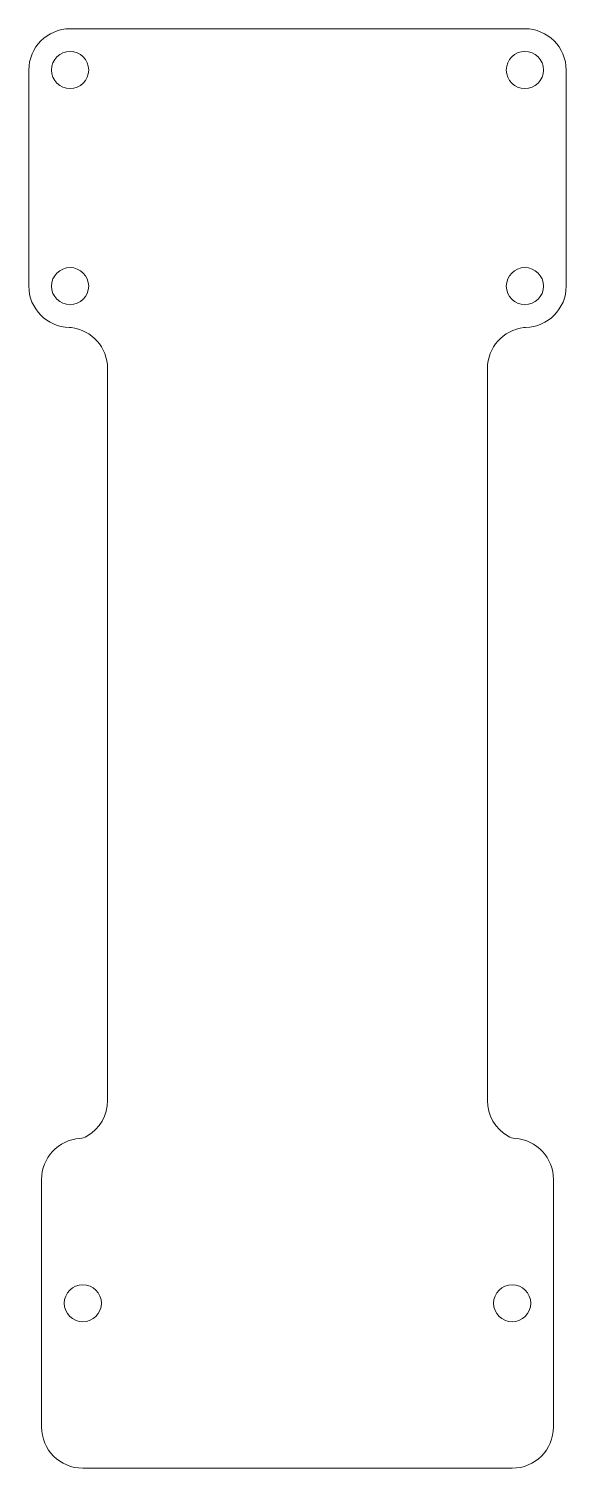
# Model space of a CAD drawing. Header units: millimetres. Extents: x 128.2 to 160.7, y 94.3 to 181.6.
import ezdxf

# ---------------------------------------------------------------- set-up
doc = ezdxf.new("R2010")
doc.units = ezdxf.units.MM

msp = doc.modelspace()

# ---------------------------------------------------------------- linework, layer by layer
at = {"color": 7, "linetype": 'Continuous', "lineweight": 18}
for p, q in [((130.687, 181.556), (158.227, 181.556)), ((128.187, 179.056), (128.187, 165.956)), ((160.727, 179.056), (160.727, 165.956)), ((132.956, 160.966), (132.956, 116.596)), ((155.959, 160.966), (155.959, 116.596)), ((128.957, 111.806), (128.957, 96.806)), ((159.957, 111.806), (159.957, 96.806)), ((131.457, 94.306), (157.457, 94.306))]:
    msp.add_line(p, q, dxfattribs=at)
for centre in [(130.687, 179.056), (158.227, 179.056), (130.687, 165.956), (158.227, 165.956), (131.457, 104.306), (157.457, 104.306)]:
    msp.add_circle(centre, 1.125, dxfattribs=at)
for centre, radius, start, end in [((130.687, 179.056), 2.5, 90, 180), ((158.227, 179.056), 2.5, 0, 90), ((130.687, 165.956), 2.5, 180, 269.08149), ((158.227, 165.956), 2.5, 270.91851, 0), ((130.631, 162.456), 1, 83.28174, 89.08149), ((130.456, 160.966), 2.5, 0, 83.28174), ((158.459, 160.966), 2.5, 96.71826, 180), ((158.283, 162.456), 1, 90.91851, 96.71826), ((130.456, 116.596), 2.5, 299.94664, 0), ((158.459, 116.596), 2.5, 180, 240.05336), ((131.457, 111.806), 2.5, 94.14195, 180), ((131.204, 115.297), 1, 274.14195, 299.94664), ((157.71, 115.297), 1, 240.05336, 265.85805), ((157.457, 111.806), 2.5, 0, 85.85805), ((131.457, 96.806), 2.5, 180, 270), ((157.457, 96.806), 2.5, 270, 0)]:
    msp.add_arc(centre, radius, start, end, dxfattribs=at)

doc.saveas('drawing.dxf')
